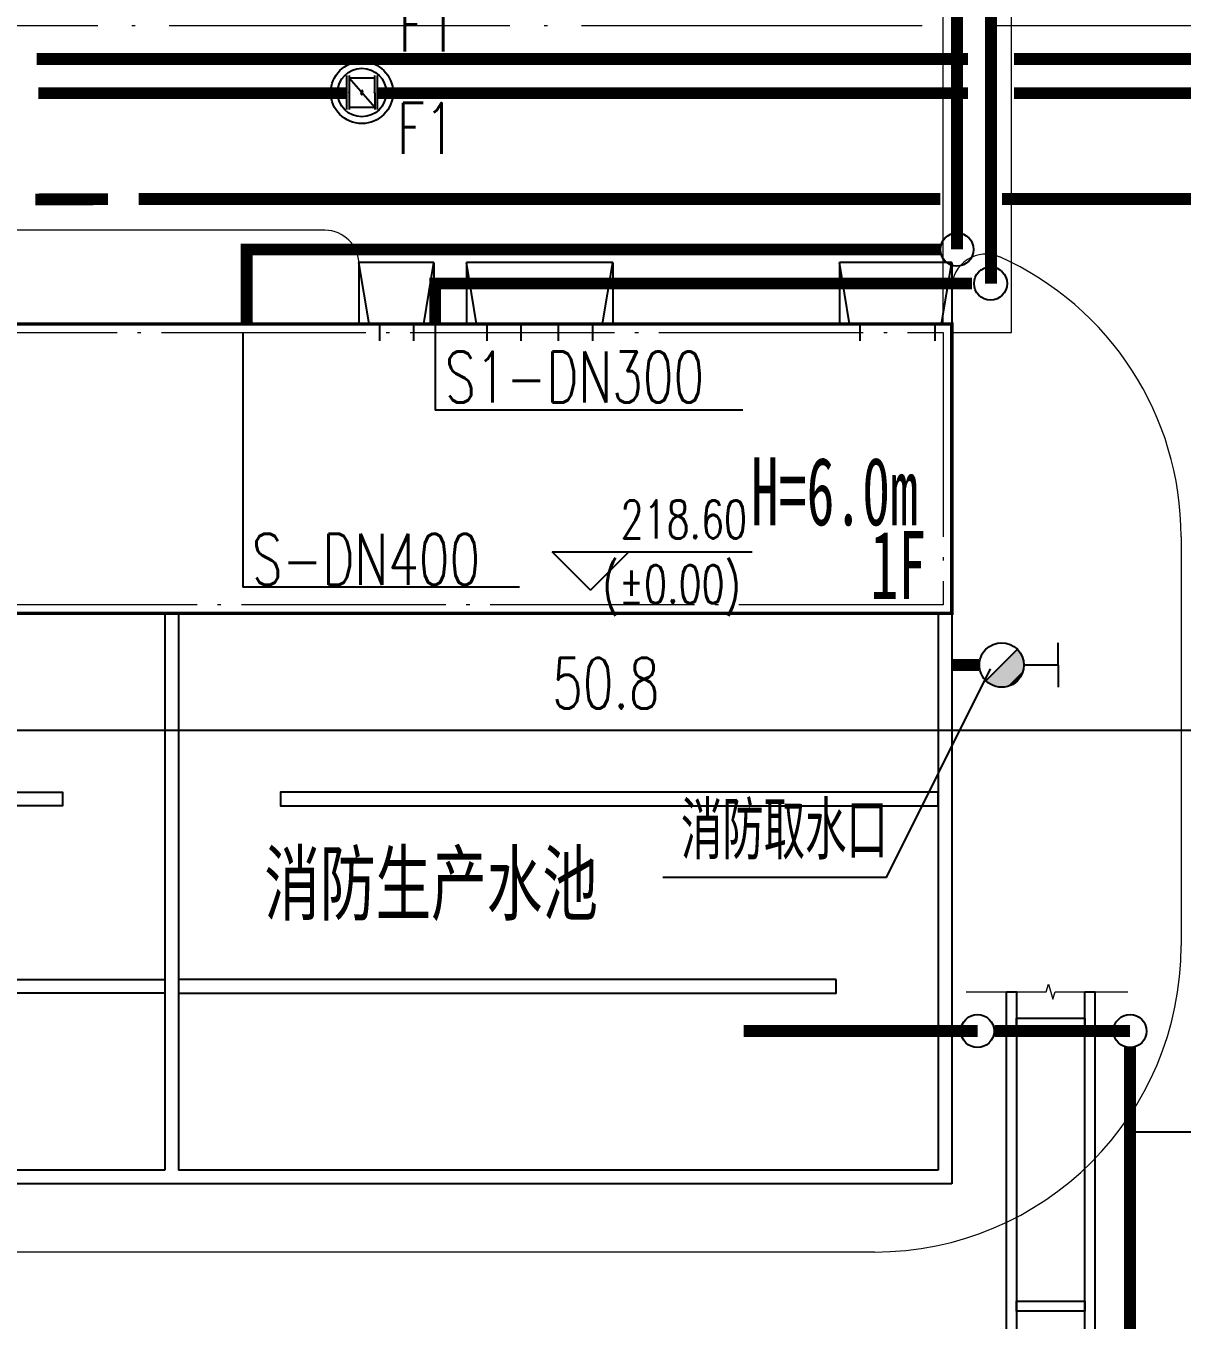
# Model space of a CAD drawing. Header units: metres. Extents: x 497246 to 997717, y 2998582 to 5998198.
# Drawn here: x 499322.09 to 499356.02, y 2999028.33 to 2999066.33 of the extents above; entities that cross this region are included whole.
import ezdxf
from ezdxf.enums import TextEntityAlignment as Align

# ---------------------------------------------------------------- set-up
doc = ezdxf.new("R2010")
doc.units = ezdxf.units.M
doc.header["$LTSCALE"] = 1000
for name, pattern in [('CONTINOUS', [0]), ('DASHED', [19.05, 12.7, -6.35]), ('DOTE', [2.42, 2, -0.2, 0.02, -0.2])]:
    doc.linetypes.add(name, pattern=pattern)
doc.layers.get('0').update_dxf_attribs({"linetype": 'CONTINUOUS'})
doc.layers.get('Defpoints').update_dxf_attribs({"linetype": 'CONTINUOUS'})
for name, color, linetype in [('BEAM', 4, 'DASHED'), ('COLU', 2, 'CONTINUOUS'), ('DIM', 3, 'CONTINUOUS'), ('DIM_LEAD', 3, 'CONTINUOUS'), ('HATCH', 254, 'CONTINUOUS'), ('PIPE-消防', 1, 'CONTINUOUS'), ('PIPE-给水', 3, 'CONTINUOUS'), ('PUB_TEXT', 7, 'CONTINUOUS'), ('TWT_DIM', 3, 'CONTINUOUS'), ('VALVE_喷淋', 7, 'CONTINUOUS'), ('建筑', 7, 'CONTINUOUS'), ('建筑门坡散水', 9, 'CONTINUOUS'), ('挡墙护坡', 5, 'CONTINUOUS'), ('文字', 255, 'CONTINUOUS')]:
    doc.layers.add(name, color=color, linetype=linetype)
for name, color, linetype, lineweight in [('THIN', 3, 'CONTINUOUS', 20), ('桁架-管廊', 6, 'CONTINUOUS', 0), ('道路', 4, 'CONTINUOUS', 15), ('道路中线', 1, 'DOTE', 13)]:
    doc.layers.add(name, color=color, linetype=linetype, lineweight=lineweight)
doc.layers.add('建筑轴线', color=1, linetype='DOTE', lineweight=15, plot=False)
doc.styles.add('_HZTXT', font='txt.shx', dxfattribs={"width": 0.8, "bigfont": 'HZTXT.shx'})
doc.styles.add('_SIMPLEX', font='SimSun.ttf', dxfattribs={"width": 0.6})
doc.styles.add('_TCH_DIM', font='SIMPLEX', dxfattribs={"bigfont": 'GBCBIG'})
doc.styles.add('_TCH_DIM_T3', font='SIMPLEX', dxfattribs={"width": 0.705882, "bigfont": 'GBCBIG'})
doc.styles.add('HZTXT', font='txt', dxfattribs={"width": 0.7, "bigfont": 'HZTXT'})
doc.styles.get("Standard").update_dxf_attribs({"font": 'rs.shx', "bigfont": 'hztxt.shx'})
doc.styles.add('TG_LINETYPE', font='SIMPLEX', dxfattribs={"width": 0.8, "height": 3, "bigfont": 'HZTXT'})
doc.linetypes.add('TG_QS', pattern='A,3,-0.6,["QS",TG_LINETYPE,S=0.1,R=0,X=-0.52,Y=-0.15],0', length=3.6)
doc.linetypes.add('TG_S', pattern='A,2,-0.6,["S",TG_LINETYPE,S=0.1,R=0,X=-0.52,Y=-0.15],0', length=2.6)
doc.linetypes.add('TG_X', pattern='A,3,-0.3,["X",TG_LINETYPE,S=0.1,R=0,X=-0.23,Y=-0.15],0', length=3.3)
doc.linetypes.add('TG_XP', pattern='A,3,-0.6,["XP",TG_LINETYPE,S=0.1,R=0,X=-0.6,Y=-0.2],0', length=3.6)
doc.dimstyles.new('_TWT_ARCH&&1', dxfattribs={"dimtxt": 1.4875, "dimasz": 0.5, "dimexe": 1.25, "dimexo": 1.5, "dimgap": 0.63125, "dimtad": 1, "dimdec": 1, "dimzin": 0, "dimdsep": 46, "dimtxsty": '_TCH_DIM_T3', "dimblk": 'ARCHTICK', "dimcen": 0.09, "dimclrt": 7, "dimazin": 2, "dimtfac": 1, "dimtdec": 1, "dimtix": 1, "dimtmove": 2, "dimatfit": 3, "dimfxl": 1, "dimtolj": 1, "dimtzin": 0, "dimarcsym": 0})

# ---------------------------------------------------------------- blocks, each defined once
blk = doc.blocks.new('格栅池')
at = {"layer": 'COLU'}
for p, q in [((5090028, -371838), (5090328, -371538)), ((5103228, -371838), (5102928, -371538)), ((5090328, -381738), (5090028, -381438)), ((5102928, -381738), (5103228, -381438))]:
    blk.add_line(p, q, dxfattribs=at)
for points in [[(5075231, -365438), (5075231, -365138), (5092228, -365138), (5092228, -365438)], [(5076310, -367438), (5076010, -367438), (5076010, -365438), (5076310, -365438)], [(5084610, -367438), (5084310, -367438), (5084310, -365438), (5084610, -365438)], [(5092228, -367438), (5091928, -367438), (5091928, -365438), (5092228, -365438)], [(5075231, -367738), (5075231, -367438), (5089728, -367438), (5089728, -367738)], [(5089728, -367438), (5090028, -367438), (5090028, -381738), (5089728, -381738)], [(5103528, -367438), (5103528, -367738), (5091228, -367738), (5091228, -367438)], [(5091928, -367738), (5092228, -367738), (5092228, -368088), (5091928, -368088)], [(5101228, -367738), (5101528, -367738), (5101528, -368088), (5101228, -368088)], [(5103228, -367738), (5103528, -367738), (5103528, -381738), (5103228, -381738)], [(5091928, -369088), (5092228, -369088), (5092228, -369988), (5091928, -369988)], [(5101228, -369088), (5101528, -369088), (5101528, -369988), (5101228, -369988)], [(5101228, -369388), (5101228, -369688), (5092228, -369688), (5092228, -369388)], [(5101928, -371238), (5101928, -371538), (5090028, -371538), (5090028, -371238)], [(5091928, -370988), (5092228, -370988), (5092228, -371238), (5091928, -371238)], [(5101228, -370988), (5101528, -370988), (5101528, -371238), (5101228, -371238)], [(5102928, -371538), (5102928, -371238), (5103228, -371238), (5103228, -371538)], [(5103228, -378338), (5103228, -378638), (5090028, -378638), (5090028, -378338)], [(5103528, -381738), (5103528, -382038), (5089728, -382038), (5089728, -381738)]]:
    blk.add_lwpolyline(points, close=True, dxfattribs=at)
at = {"layer": 'DIM'}
for p, q in [((5090028, -367738), (5091228, -367438)), ((5091228, -367738), (5090028, -367438)), ((5091928, -369088), (5092228, -368088)), ((5091928, -368088), (5092228, -369088)), ((5101228, -369088), (5101528, -368088)), ((5101228, -368088), (5101528, -369088)), ((5091928, -370988), (5092228, -369988)), ((5091928, -369988), (5092228, -370988)), ((5101228, -370988), (5101528, -369988)), ((5101228, -369988), (5101528, -370988)), ((5101928, -371538), (5102928, -371238)), ((5102928, -371538), (5101928, -371238))]:
    blk.add_line(p, q, dxfattribs=at)
for points in [[(5090028, -367438), (5091228, -367438), (5091228, -367738), (5090028, -367738)], [(5091928, -369088), (5092228, -369088), (5092228, -368088), (5091928, -368088)], [(5101228, -369088), (5101528, -369088), (5101528, -368088), (5101228, -368088)], [(5091928, -369988), (5092228, -369988), (5092228, -370988), (5091928, -370988)], [(5101228, -369988), (5101528, -369988), (5101528, -370988), (5101228, -370988)], [(5101928, -371238), (5102928, -371238), (5102928, -371538), (5101928, -371538)]]:
    blk.add_lwpolyline(points, close=True, dxfattribs=at)
at = {"layer": 'THIN'}
blk.add_lwpolyline([(5075231, -368916), (5075231, -366568), (5075011, -366498), (5075451, -366378), (5075231, -366308), (5075231, -364174)], dxfattribs=at)
blk = doc.blocks.new('污水池顶梁')
at = {"layer": 'BEAM', "linetype": 'CONTINOUS'}
for p, q in [((1166187, -13596), (1166187, -12496)), ((1166187, -13596), (1165087, -13596)), ((1164787, -16121), (1163587, -16121)), ((1163587, -16121), (1163587, -17121)), ((1157687, -17121), (1154587, -17121)), ((1157687, -17421), (1154587, -17421)), ((1164787, -17121), (1163587, -17121)), ((1165087, -17996), (1166637, -17996)), ((1166937, -17996), (1168587, -17996)), ((1165087, -19496), (1166637, -19496)), ((1166937, -19496), (1168587, -19496)), ((1165087, -20996), (1166637, -20996)), ((1166937, -20996), (1168587, -20996)), ((1157687, -22596), (1154587, -22596)), ((1165087, -22496), (1166637, -22496)), ((1166937, -22496), (1168587, -22496)), ((1157987, -23196), (1159187, -23196)), ((1159187, -23196), (1159187, -24196)), ((1157987, -24196), (1159187, -24196)), ((1162187, -24496), (1162187, -25696)), ((1162187, -24496), (1163387, -24496)), ((1163387, -24496), (1163387, -25696)), ((1167387, -25696), (1167387, -24596)), ((1167387, -24596), (1168587, -24596))]:
    blk.add_line(p, q, dxfattribs=at)
at = {"layer": 'BEAM'}
for p, q in [((1166387, -14396), (1166387, -12496)), ((1166187, -13796), (1165087, -13796)), ((1166187, -14396), (1166187, -13796)), ((1164787, -15821), (1157987, -15821)), ((1163387, -16121), (1157987, -16121)), ((1163387, -16121), (1163387, -17121)), ((1165087, -16071), (1166637, -16071)), ((1165087, -16321), (1166637, -16321)), ((1166937, -16071), (1168587, -16071)), ((1166937, -16321), (1168587, -16321)), ((1163387, -17121), (1157987, -17121)), ((1164787, -17421), (1157987, -17421)), ((1165087, -18246), (1166637, -18246)), ((1166937, -18246), (1168587, -18246)), ((1165087, -19246), (1166637, -19246)), ((1166937, -19246), (1168587, -19246)), ((1157987, -20096), (1164787, -20096)), ((1157987, -20396), (1164787, -20396)), ((1165087, -21246), (1166637, -21246)), ((1166937, -21246), (1168587, -21246)), ((1165087, -22246), (1166637, -22246)), ((1166937, -22246), (1168587, -22246)), ((1157687, -22896), (1154587, -22896)), ((1157987, -22896), (1164787, -22896)), ((1159387, -23196), (1159387, -24196)), ((1159387, -23196), (1164787, -23196)), ((1159387, -24196), (1164787, -24196)), ((1167187, -25696), (1167187, -23996)), ((1167387, -24396), (1167387, -23996)), ((1157987, -24496), (1161987, -24496)), ((1161987, -24496), (1161987, -25696)), ((1163587, -24496), (1163587, -25696)), ((1163587, -24496), (1164787, -24496)), ((1167387, -24396), (1168587, -24396))]:
    blk.add_line(p, q, dxfattribs=at)
at = {"layer": 'DIM', "color": 0}
for p, q in [((1162187, -25696), (1162331, -24658)), ((1162331, -24658), (1163387, -24496))]:
    blk.add_line(p, q, dxfattribs=at)
for points in [[(1163587, -16121), (1164787, -16121), (1164787, -17121), (1163587, -17121)], [(1162187, -24496), (1163387, -24496), (1163387, -25696), (1162187, -25696)], [(1161387, -25496), (1161587, -25496), (1161587, -25696), (1161387, -25696)]]:
    blk.add_lwpolyline(points, close=True, dxfattribs=at)
for points in [[(1163587, -17121), (1163748, -16256), (1164787, -16121)], [(1161387, -25496), (1161547, -25525), (1161587, -25696)]]:
    blk.add_lwpolyline(points, dxfattribs=at)
blk.add_circle((1160087, -25596), 100, dxfattribs=at)
at = {"layer": 'HATCH'}
blk.add_lwpolyline([(1157987, -23196), (1159187, -23196), (1159187, -24196), (1157987, -24196)], close=True, dxfattribs=at)
blk.add_lwpolyline([(1157987, -24196), (1158146, -23362), (1159187, -23196)], dxfattribs=at)
at = {"layer": 'HATCH', "const_width": 20}
blk.add_lwpolyline([(1162465, -25696), (1162465, -25396), (1163065, -25396), (1163065, -25696)], dxfattribs=at)
at = {"layer": 'THIN', "color": 0}
for p, q in [((1165087, -12596), (1165932, -12786)), ((1165932, -12786), (1166187, -13596)), ((1165687, -13996), (1165918, -14057)), ((1165918, -14057), (1165987, -14296)), ((1167587, -13996), (1167818, -14057)), ((1167818, -14057), (1167887, -14296)), ((1165087, -14696), (1166411, -14849)), ((1166587, -23696), (1166587, -14696)), ((1166987, -23696), (1166987, -14696)), ((1166411, -14849), (1166587, -15896)), ((1166587, -15896), (1165087, -15896)), ((1168587, -15896), (1166987, -15896)), ((1165087, -16496), (1166292, -16741)), ((1166587, -16496), (1165087, -16496)), ((1166987, -16496), (1168263, -16733)), ((1168587, -16496), (1166987, -16496)), ((1166292, -16741), (1166587, -17996)), ((1168263, -16733), (1168487, -17996)), ((1155009, -18324), (1157687, -17421)), ((1154587, -22546), (1155009, -18324)), ((1165087, -19496), (1166392, -19691)), ((1166392, -19691), (1166587, -20996)), ((1166987, -19496), (1168292, -19691)), ((1168292, -19691), (1168487, -20996)), ((1165087, -22496), (1166360, -22745)), ((1166360, -22745), (1166587, -23696)), ((1166987, -22496), (1168313, -22712)), ((1168313, -22712), (1168487, -23696)), ((1165687, -23996), (1165918, -24057)), ((1165918, -24057), (1165987, -24296)), ((1167587, -23996), (1167815, -24041)), ((1167815, -24041), (1167887, -24296)), ((1167563, -24834), (1168587, -24596)), ((1167387, -25696), (1167563, -24834))]:
    blk.add_line(p, q, dxfattribs=at)
for points in [[(1165987, -13996), (1165987, -14296), (1165687, -14296), (1165687, -13996)], [(1167887, -13996), (1167887, -14296), (1167587, -14296), (1167587, -13996)], [(1165987, -23996), (1165987, -24296), (1165687, -24296), (1165687, -23996)], [(1167887, -23996), (1167887, -24296), (1167587, -24296), (1167587, -23996)]]:
    blk.add_lwpolyline(points, close=True, dxfattribs=at)
blk = doc.blocks.new('567FGHNVB423')
at = {"layer": 'BEAM'}
for p, q in [((851369, -164141), (851369, -164691)), ((851569, -164141), (851569, -164941)), ((850719, -164741), (851319, -164741)), ((850719, -164941), (851519, -164941))]:
    blk.add_line(p, q, dxfattribs=at)
at = {"layer": 'DIM'}
for p, q in [((851819, -164141), (851819, -164941)), ((853819, -164141), (852069, -164141)), ((852069, -164141), (852069, -164941)), ((852319, -164141), (852319, -164941)), ((852569, -164141), (852569, -164941)), ((852819, -164141), (852819, -164941)), ((853069, -164141), (853069, -164941)), ((853319, -164141), (853319, -164941)), ((853569, -164141), (853569, -164941)), ((853819, -164941), (853819, -164141)), ((853819, -164141), (853819, -164941)), ((850719, -167941), (850719, -164941)), ((851519, -165191), (850719, -165191)), ((851519, -164941), (851519, -167941)), ((851519, -164941), (853819, -164941)), ((851519, -165441), (850719, -165441)), ((851519, -165691), (850719, -165691)), ((851519, -165941), (850719, -165941)), ((851519, -166191), (850719, -166191)), ((851519, -166441), (850719, -166441)), ((851519, -166691), (850719, -166691)), ((851519, -166941), (850719, -166941)), ((851519, -167191), (850719, -167191)), ((851519, -167441), (850719, -167441)), ((851519, -167691), (850719, -167691)), ((851519, -167941), (850719, -167941))]:
    blk.add_line(p, q, dxfattribs=at)
for points in [[(859719, -167766), (860919, -167766), (860919, -168766), (859719, -168766)], [(854119, -174841), (855319, -174841), (855319, -175841), (854119, -175841)], [(858319, -176141), (859519, -176141), (859519, -177341), (858319, -177341)]]:
    blk.add_lwpolyline(points, close=True, dxfattribs=at)
at = {"layer": 'HATCH', "color": 5, "rotation": 270}
blk.add_blockref('格栅池', (1232457, 4925887), dxfattribs=at)
at = {"layer": 'THIN', "linetype": 'CONTINOUS'}
blk.add_blockref('污水池顶梁', (-303868, -151645), dxfattribs=at)
blk = doc.blocks.new('$VALVE$00000316')
for p, q in [((-124.8, 72.1), (124.8, -72.1)), ((-124.8, 72.1), (-124.8, -72.1)), ((-124.8, 72.1), (124.8, 72.1)), ((124.8, 72.1), (124.8, -72.1)), ((-124.8, -72.1), (124.8, -72.1))]:
    blk.add_line(p, q)
at = {"const_width": 21.1}
blk.add_lwpolyline([(-10.6, 0, 1), (10.6, 0, 1)], format="xyb", close=True, dxfattribs=at)
for p in [(-124.8, 0), (124.8, 0)]:
    blk.add_point(p)
at = {"color": 7, "flags": 9}
for tag in ['YSIZE', 'XSIZE']:
    blk.add_attdef(tag, (0, 0), '', height=0.5, dxfattribs=at)
blk = doc.blocks.new('清水池zzzz')
at = {"linetype": 'Continuous'}
for p, q in [((151473, 39274), (129173, 39274)), ((151473, 39274), (151473, 22924)), ((151873, 39274), (151873, 22924)), ((174173, 39274), (151873, 39274)), ((174173, 39274), (174173, 22924)), ((174573, 39274), (174573, 22524)), ((151473, 22924), (129173, 22924)), ((174173, 22924), (151873, 22924)), ((174573, 22524), (128773, 22524))]:
    blk.add_line(p, q, dxfattribs=at)
for points in [[(129173, 34024), (148473, 34024), (148473, 33624), (129173, 33624)], [(174173, 34024), (154873, 34024), (154873, 33624), (174173, 33624)], [(132173, 28524), (151473, 28524), (151473, 28124), (132173, 28124)], [(171173, 28524), (151873, 28524), (151873, 28124), (171173, 28124)]]:
    blk.add_lwpolyline(points, close=True, dxfattribs=at)
blk = doc.blocks.new('_ArchTick')
at = {"color": 0, "linetype": 'ByBlock', "const_width": 0.4}
blk.add_lwpolyline([(-0.5, -0.5), (0.5, 0.5)], dxfattribs=at)
blk = doc.blocks.new('*D343')
at = {"layer": 'Defpoints', "color": 0, "transparency": 16777216}
for p in [(499313.727, 2999056.75), (499364.496, 2999056.75), (499364.496, 2999045.655)]:
    blk.add_point(p, dxfattribs=at)
at = {"layer": 'TWT_DIM', "color": 0, "lineweight": -2, "transparency": 16777216}
for p, q in [((499313.727, 2999055.25), (499313.727, 2999044.405)), ((499364.496, 2999055.25), (499364.496, 2999044.405)), ((499313.727, 2999045.655), (499364.496, 2999045.655))]:
    blk.add_line(p, q, dxfattribs=at)
at = {"layer": 'TWT_DIM', "color": 0, "lineweight": -2, "transparency": 16777216, "xscale": 0.5, "yscale": 0.5, "zscale": 0.5, "rotation": 180}
blk.add_blockref('_ArchTick', (499313.727, 2999045.655), dxfattribs=at)
at = {"layer": 'TWT_DIM', "color": 0, "lineweight": -2, "transparency": 16777216, "xscale": 0.5, "yscale": 0.5, "zscale": 0.5}
blk.add_blockref('_ArchTick', (499364.496, 2999045.655), dxfattribs=at)
at = {"layer": 'TWT_DIM', "color": 7, "transparency": 16777216, "insert": (499339.111, 2999047.03), "char_height": 1.4875, "attachment_point": 5, "style": '_TCH_DIM_T3'}
blk.add_mtext('\\A1;50.8', dxfattribs=at)
blk = doc.blocks.new('$TwtSys$00000385')
for p, q in [((0, 331.4), (-130, 331.4)), ((0, 331.4), (0, 130.8)), ((0, 331.4), (130, 331.4)), ((92.5, 92.5), (-92.5, -92.5))]:
    blk.add_line(p, q)
for start, end in [(135, 315), (315, 135)]:
    blk.add_arc((0, 0), 130.8, start, end)
at = {"color": 0}
for points in [[(-33.9, 126.5), (-126.5, 33.9), (33.9, 126.5), (-126.5, -33.9)], [(-92.6, 92.6), (-92.6, 92.6), (-33.9, 126.5), (-126.5, 33.9)], [(33.9, 126.5), (-126.5, -33.9), (92.6, 92.6), (-92.6, -92.6)]]:
    blk.add_solid(points, dxfattribs=at)

msp = doc.modelspace()

# ---------------------------------------------------------------- hatches: boundary and pattern name
at = {"layer": 'PIPE-给水', "linetype": 'TG_S'}
for color, points in [(111, [(499328.565, 2999059.768), (499328.565, 2999059.943), (499328.39, 2999059.943)]), (111, [(499328.565, 2999059.768), (499328.39, 2999059.768), (499328.39, 2999059.943)]), (70, [(499334.102, 2999058.768), (499333.927, 2999058.768), (499333.927, 2999058.943)]), (70, [(499334.102, 2999058.768), (499334.102, 2999058.943), (499333.927, 2999058.943)])]:
    msp.add_hatch(color=color, dxfattribs=at).paths.add_polyline_path(points)
at = {"layer": '挡墙护坡', "linetype": 'Continuous'}
h = msp.add_hatch(dxfattribs=at)
h.set_pattern_fill('ANSI33', color=256, style=0)
h.set_pattern_definition([(45, (805.864, 0), (-2.2450640303, 2.2450640303), []), (45, (808.109, 0), (-2.2450640303, 2.2450640303), [1.5875, -0.79375])])
edge = h.paths.add_edge_path()
edge.add_line((499596.097, 2998901.333), (499596.097, 2998904.333))
edge.add_line((499596.097, 2998904.333), (499345.487, 2998904.333))
edge.add_line((499345.487, 2998904.333), (499320.487, 2998907.833))
edge.add_line((499320.487, 2998907.833), (499253.339, 2998907.833))
edge.add_line((499253.339, 2998907.833), (499251.695, 2998907.908))
edge.add_line((499251.695, 2998907.908), (499250.667, 2998908.033))
edge.add_arc((499253.27, 2998924.833), 17, 179.9914, 261.1919, ccw=False)
edge.add_line((499236.27, 2998924.835), (499236.189, 2998970.517))
edge.add_line((499236.189, 2998970.517), (499232.644, 2998995.51))
edge.add_line((499232.644, 2998995.51), (499232.536, 2999056.413))
edge.add_line((499232.536, 2999056.413), (499229.536, 2999056.408))
edge.add_line((499229.536, 2999056.408), (499229.645, 2998995.296))
edge.add_line((499229.645, 2998995.296), (499233.189, 2998970.302))
edge.add_line((499233.189, 2998970.302), (499233.27, 2998924.833))
edge.add_arc((499253.27, 2998924.833), 20, 180.0001, 261.3369)
edge.add_line((499250.258, 2998905.061), (499251.445, 2998904.916))
edge.add_line((499251.445, 2998904.916), (499253.27, 2998904.833))
edge.add_line((499253.27, 2998904.833), (499320.278, 2998904.833))
edge.add_line((499320.278, 2998904.833), (499345.278, 2998901.333))
edge.add_line((499345.278, 2998901.333), (499596.097, 2998901.333))

# ---------------------------------------------------------------- linework, layer by layer
at = {"layer": 'DIM_LEAD'}
for q in [(499350.397, 2999047.457), (499340.788, 2999041.333)]:
    msp.add_line((499347.345, 2999041.333), q, dxfattribs=at)
at = {"layer": 'PIPE-消防', "color": 70, "linetype": 'ByBlock'}
msp.add_line((499354.496, 2999033.866), (499372.96, 2999033.866), dxfattribs=at)
at = {"layer": 'PIPE-消防', "color": 191, "linetype": 'TG_XP', "ltscale": 0.003, "const_width": 0.35}
for points in [[(499322.402, 2999065.357), (499349.741, 2999065.357)], [(499351.091, 2999065.357), (499387.015, 2999065.357)], [(499322.458, 2999064.357), (499331.5, 2999064.357)], [(499332.401, 2999064.357), (499349.741, 2999064.357)], [(499351.091, 2999064.357), (499387.015, 2999064.357)]]:
    msp.add_lwpolyline(points, dxfattribs=at)
at = {"layer": 'PIPE-消防', "linetype": 'TG_X', "ltscale": 0.004, "const_width": 0.35}
for points in [[(499322.367, 2999061.236), (499324.498, 2999061.246)], [(499325.398, 2999061.25), (499348.924, 2999061.25)], [(499350.734, 2999061.25), (499364.496, 2999061.25)]]:
    msp.add_lwpolyline(points, dxfattribs=at)
at = {"layer": 'PIPE-消防', "linetype": 'TG_X', "ltscale": 0.0025, "const_width": 0.35}
msp.add_lwpolyline([(499349.265, 2999047.567), (499350.073, 2999047.567)], dxfattribs=at)
at = {"layer": 'PIPE-给水', "color": 70, "linetype": 'TG_S', "ltscale": 5}
for p, q in [((499328.452, 2999057.333), (499328.452, 2999049.85)), ((499334.102, 2999057.583), (499334.102, 2999055.054))]:
    msp.add_line(p, q, dxfattribs=at)
at = {"layer": 'PIPE-给水', "color": 70, "linetype": 'Continuous', "ltscale": 5}
for p, q in [((499343.131, 2999055.054), (499334.102, 2999055.054)), ((499336.575, 2999049.85), (499328.452, 2999049.85))]:
    msp.add_line(p, q, dxfattribs=at)
at = {"layer": 'PIPE-给水', "color": 111, "linetype": 'TG_S', "ltscale": 0.004, "const_width": 0.35}
for points in [[(499349.416, 2999059.768), (499349.416, 2999077.009)], [(499328.565, 2999059.768), (499348.924, 2999059.768)], [(499328.565, 2999057.583), (499328.565, 2999059.768)]]:
    msp.add_lwpolyline(points, dxfattribs=at)
at = {"layer": 'PIPE-给水', "color": 70, "linetype": 'TG_S', "ltscale": 0.0025, "const_width": 0.35}
for points in [[(499350.416, 2999058.768), (499350.416, 2999076.379)], [(499334.102, 2999057.583), (499334.102, 2999058.768)], [(499334.102, 2999058.768), (499349.857, 2999058.768)]]:
    msp.add_lwpolyline(points, dxfattribs=at)
at = {"layer": 'PIPE-给水', "color": 113, "linetype": 'TG_QS', "ltscale": 0.0025, "const_width": 0.35}
for points in [[(499343.16, 2999036.821), (499350.02, 2999036.821)], [(499350.522, 2999036.821), (499354.496, 2999036.821)], [(499354.496, 2998912.833), (499354.496, 2999036.339)]]:
    msp.add_lwpolyline(points, dxfattribs=at)
at = {"layer": 'PIPE-给水', "color": 111, "linetype": 'TG_S', "ltscale": 5}
msp.add_circle((499349.416, 2999059.768), 0.486, dxfattribs=at)
at = {"layer": 'PIPE-给水', "color": 70, "linetype": 'TG_S', "ltscale": 5}
msp.add_circle((499350.403, 2999058.768), 0.486, dxfattribs=at)
at = {"layer": 'PIPE-给水', "color": 113, "linetype": 'TG_QS', "ltscale": 0.5}
for centre in [(499350.02, 2999036.821), (499354.496, 2999036.821)]:
    msp.add_circle(centre, 0.486, dxfattribs=at)
at = {"layer": 'VALVE_喷淋', "linetype": 'Continuous'}
for p, q in [((499331.499, 2999064.874), (499331.502, 2999063.874)), ((499331.574, 2999064.875), (499331.577, 2999063.875)), ((499332.324, 2999064.877), (499332.327, 2999063.877)), ((499332.399, 2999064.877), (499332.402, 2999063.877))]:
    msp.add_line(p, q, dxfattribs=at)
for radius in [0.913, 0.913, 0.713, 0.713]:
    msp.add_circle((499331.95, 2999064.376), radius, dxfattribs=at)
at = {"layer": '建筑', "linetype": 'Continuous', "const_width": 0.1}
msp.add_lwpolyline([(499296.615, 2999057.583), (499349.265, 2999057.583), (499349.265, 2999049.083), (499296.615, 2999049.083)], close=True, dxfattribs=at)
at = {"layer": '建筑轴线', "ltscale": 0.003}
msp.add_lwpolyline([(499296.865, 2999057.333), (499349.015, 2999057.333), (499349.015, 2999049.333), (499296.865, 2999049.333)], close=True, dxfattribs=at)
at = {"layer": '建筑门坡散水', "linetype": 'Continuous'}
for p, q in [((499334.066, 2999059.383), (499331.865, 2999059.383)), ((499331.865, 2999059.383), (499331.865, 2999057.583)), ((499332.165, 2999057.583), (499331.865, 2999059.383)), ((499333.766, 2999057.583), (499334.066, 2999059.383)), ((499334.066, 2999059.383), (499334.066, 2999057.583)), ((499339.315, 2999059.383), (499335.016, 2999059.383)), ((499335.016, 2999059.383), (499335.016, 2999057.583)), ((499335.316, 2999057.583), (499335.016, 2999059.383)), ((499339.015, 2999057.583), (499339.315, 2999059.383)), ((499339.315, 2999059.383), (499339.315, 2999057.583)), ((499349.265, 2999059.383), (499345.965, 2999059.383)), ((499345.965, 2999059.383), (499345.965, 2999057.583)), ((499346.265, 2999057.583), (499345.965, 2999059.383)), ((499348.965, 2999057.583), (499349.265, 2999059.383)), ((499349.265, 2999059.383), (499349.265, 2999057.583)), ((499332.465, 2999057.583), (499332.465, 2999057.083)), ((499333.465, 2999057.583), (499333.465, 2999057.083)), ((499335.615, 2999057.583), (499335.615, 2999057.083)), ((499336.615, 2999057.583), (499336.615, 2999057.083)), ((499337.715, 2999057.583), (499337.715, 2999057.083)), ((499338.715, 2999057.583), (499338.715, 2999057.083)), ((499346.565, 2999057.583), (499346.565, 2999057.083)), ((499348.765, 2999057.583), (499348.765, 2999057.083))]:
    msp.add_line(p, q, dxfattribs=at)
msp.add_lwpolyline([(499336.615, 2999057.278), (499336.616, 2999057.278)], dxfattribs=at)
at = {"layer": '文字', "color": 0}
for p, q in [((499338.663, 2999049.767), (499337.538, 2999050.892)), ((499337.538, 2999050.892), (499343.406, 2999050.892)), ((499338.663, 2999049.767), (499339.788, 2999050.892))]:
    msp.add_line(p, q, dxfattribs=at)
at = {"layer": '桁架-管廊', "linetype": 'ByBlock', "ltscale": 0.2}
for p, q in [((499349.015, 2999057.583), (499349.015, 2999077.563)), ((499351.015, 2999057.333), (499351.015, 2999077.563)), ((499349.265, 2999057.333), (499351.015, 2999057.333))]:
    msp.add_line(p, q, dxfattribs=at)
at = {"layer": '道路', "linetype": 'ByBlock', "lineweight": 0, "ltscale": 0.2}
for p, q in [((499330.865, 2999060.333), (499309.415, 2999060.333)), ((499331.865, 2999059.333), (499331.865, 2999057.583)), ((499349.265, 2999058.634), (499349.265, 2999057.583)), ((499346.996, 2999030.333), (499289.665, 2999030.333))]:
    msp.add_line(p, q, dxfattribs=at)
at = {"layer": '道路', "linetype": 'ByBlock', "ltscale": 0.2}
msp.add_line((499355.996, 2999051.333), (499355.996, 2999039.333), dxfattribs=at)
msp.add_line((499355.996, 2999051.333), (499355.996, 2999039.333), dxfattribs=at)
at = {"layer": '道路', "linetype": 'ByBlock', "lineweight": 0, "ltscale": 0.2}
for centre, radius, start, end in [((499330.865, 2999059.333), 1, 0, 90), ((499350.265, 2999058.634), 1, 65.8788, 180), ((499346.996, 2999051.333), 9, 0, 65.8788)]:
    msp.add_arc(centre, radius, start, end, dxfattribs=at)
at = {"layer": '道路', "linetype": 'ByBlock', "ltscale": 0.2}
msp.add_arc((499346.996, 2999039.333), 9, 270, 0, dxfattribs=at)
at = {"layer": '道路中线', "ltscale": 0.005}
msp.add_line((499481.496, 2999066.333), (499209.518, 2999066.333), dxfattribs=at)

# ---------------------------------------------------------------- block references
at = {"xscale": 0.001, "yscale": 0.001, "zscale": 0.001}
msp.add_blockref('清水池zzzz', (499174.693, 2999009.809), dxfattribs=at)
at = {"layer": 'Defpoints', "color": 6, "xscale": 0.001, "yscale": 0.001, "zscale": 0.001}
msp.add_blockref('567FGHNVB423', (498486.147, 2999187.318), dxfattribs=at)
at = {"layer": 'PIPE-消防', "linetype": 'TG_X', "xscale": 0.005, "yscale": -0.005, "zscale": 0.005, "rotation": 90.00000000000001}
msp.add_blockref('$TwtSys$00000385', (499350.727, 2999047.567), dxfattribs=at)
at = {"layer": 'VALVE_喷淋', "linetype": 'Continuous', "xscale": 0.003004181190397867, "yscale": 0.006, "zscale": 0.003004181190397867, "rotation": 0.1921711401537556}
msp.add_blockref('$VALVE$00000316', (499331.95, 2999064.376), dxfattribs=at)

# ---------------------------------------------------------------- texts
at = {"layer": 'PIPE-消防', "color": 140, "linetype": 'TG_X', "ltscale": 700, "style": 'HZTXT', "width": 0.7}
for p in [(499333.034, 2999065.585), (499332.981, 2999062.572)]:
    msp.add_text('F1', height=1.5, dxfattribs=at).set_placement(p)
at = {"layer": 'PIPE-给水', "color": 70, "linetype": 'TG_S', "ltscale": 5, "style": 'HZTXT', "width": 0.7}
for s, p in [('S1-DN300', (499338.194, 2999056.021)), ('S-DN400', (499332.07, 2999050.673))]:
    msp.add_text(s, height=1.5, dxfattribs=at).set_placement(p, align=Align.MIDDLE)
at = {"layer": 'PUB_TEXT', "style": '_TCH_DIM'}
msp.add_text('消防取水口', height=1.6879, dxfattribs=at).set_placement((499341.313, 2999041.858))
at = {"layer": '文字'}
for s, height, style, width, p in [('H=6.0m', 2, '_SIMPLEX', 0.6, (499343.37, 2999051.669, 0)), ('1F', 2, '_SIMPLEX', 0.6, (499346.878, 2999049.507, 0)), ('消防生产水池', 2.04, '_HZTXT', 0.8, (499329.086, 2999040.066, 0))]:
    msp.add_text(s, height=height, rotation=360, dxfattribs=dict(at, style=style, width=width)).set_placement(p)
at = {"layer": '文字', "color": 0, "style": '_TCH_DIM', "width": 0.705882}
for s, p in [('218.60', (499339.543, 2999051.286)), ('(%%P0.00)', (499339.018, 2999049.383))]:
    msp.add_text(s, height=1.1156, dxfattribs=at).set_placement(p)

# ---------------------------------------------------------------- dimensions: what is measured, and where the dimension line sits
at = {"layer": 'TWT_DIM', "color": 3}
dim = msp.add_aligned_dim(p1=(499313.727, 2999056.75), p2=(499364.496, 2999056.75), distance=-11.095, dimstyle='_TWT_ARCH&&1', dxfattribs=at)
dim.commit()
dim.dimension.update_dxf_attribs({"geometry": '*D343', "text_midpoint": (499339.111, 2999047.03)})

doc.saveas('drawing.dxf')
